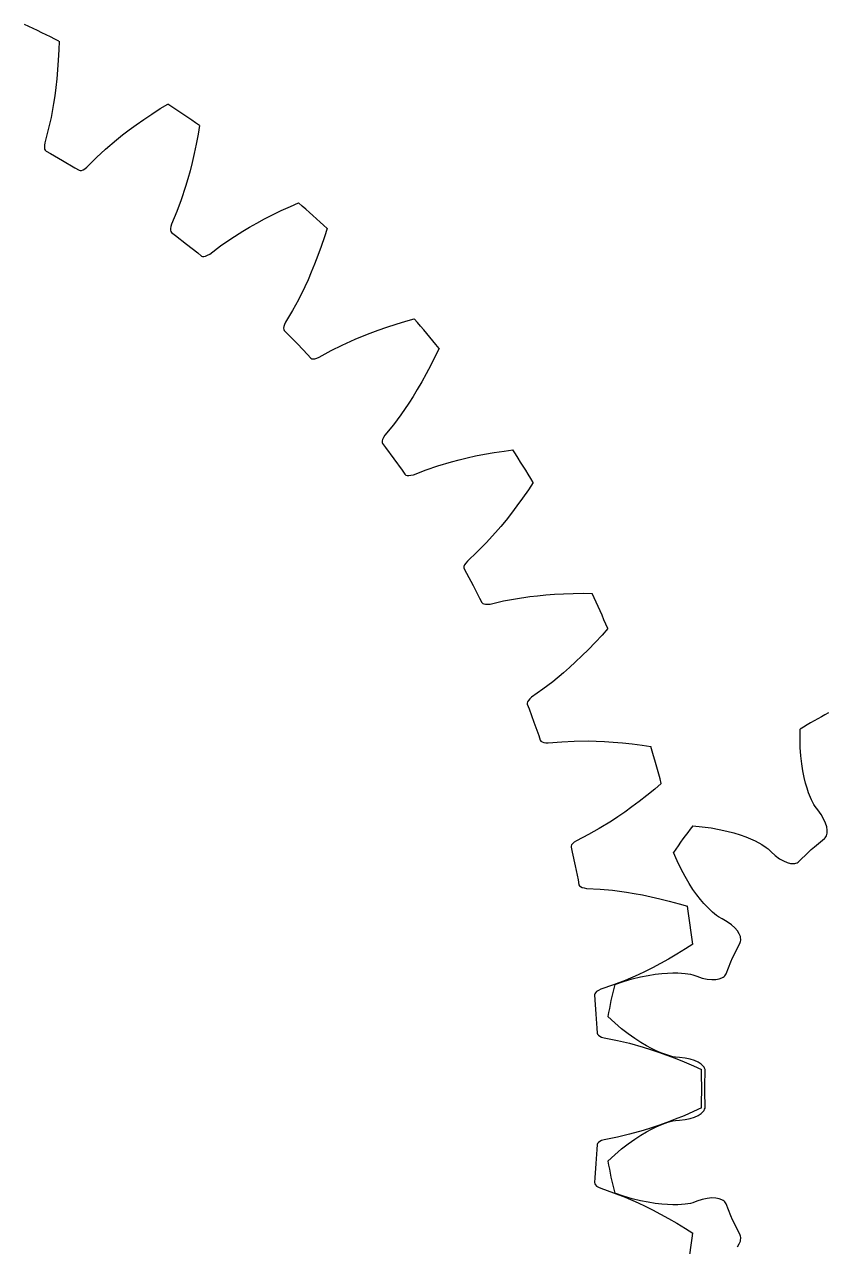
# Model space of a CAD drawing. Extents: x -18.8 to 30.8, y -18.8 to 18.8.
# Drawn here: x 7.96 to 20.83, y -2.52 to 17.03 of the extents above; entities that cross this region are included whole.
import ezdxf

# ---------------------------------------------------------------- set-up
doc = ezdxf.new("R2010")
doc.units = 0

msp = doc.modelspace()

# ---------------------------------------------------------------- linework, layer by layer
at = {"layer": 'layer0'}
for p, q in [((20.374, 5.604), (20.375, 5.753)), ((20.378, 5.459), (20.374, 5.604)), ((20.388, 5.325), (20.378, 5.459)), ((20.402, 5.2), (20.388, 5.325)), ((20.42, 5.087), (20.402, 5.2)), ((20.441, 4.983), (20.42, 5.087)), ((20.463, 4.892), (20.441, 4.983)), ((20.486, 4.81), (20.463, 4.892)), ((20.511, 4.737), (20.486, 4.81)), ((20.556, 4.625), (20.511, 4.737)), ((20.594, 4.55), (20.556, 4.625)), ((20.615, 4.516), (20.594, 4.55)), ((20.657, 4.464), (20.615, 4.516)), ((20.71, 4.39), (20.657, 4.464)), ((20.751, 4.319), (20.71, 4.39)), ((20.781, 4.252), (20.751, 4.319)), ((18.657, 4.206), (18.806, 4.192)), ((18.806, 4.192), (18.949, 4.173)), ((18.949, 4.173), (19.082, 4.149)), ((19.082, 4.149), (19.204, 4.122)), ((19.204, 4.122), (19.315, 4.093)), ((20.8, 4.192), (20.781, 4.252)), ((20.808, 4.137), (20.8, 4.192)), ((20.806, 4.089), (20.808, 4.137)), ((19.315, 4.093), (19.416, 4.061)), ((19.416, 4.061), (19.505, 4.029)), ((19.505, 4.029), (19.583, 3.997)), ((19.583, 3.997), (19.653, 3.965)), ((19.653, 3.965), (19.76, 3.908)), ((20.604, 3.872), (20.763, 4.005)), ((20.763, 4.005), (20.776, 4.018)), ((20.776, 4.018), (20.786, 4.032)), ((20.786, 4.032), (20.795, 4.049)), ((20.795, 4.049), (20.802, 4.068)), ((20.802, 4.068), (20.806, 4.089)), ((18.408, 3.645), (18.349, 3.782)), ((19.76, 3.908), (19.831, 3.863)), ((19.831, 3.863), (19.863, 3.838)), ((19.863, 3.838), (19.909, 3.791)), ((19.909, 3.791), (19.978, 3.731)), ((19.978, 3.731), (20.044, 3.682)), ((20.355, 3.638), (20.505, 3.782)), ((20.505, 3.782), (20.554, 3.827)), ((20.554, 3.827), (20.604, 3.872)), ((18.471, 3.514), (18.408, 3.645)), ((20.044, 3.682), (20.107, 3.646)), ((20.107, 3.646), (20.166, 3.621)), ((20.166, 3.621), (20.219, 3.607)), ((20.219, 3.607), (20.267, 3.604)), ((20.267, 3.604), (20.288, 3.606)), ((20.288, 3.606), (20.308, 3.611)), ((20.308, 3.611), (20.326, 3.618)), ((20.326, 3.618), (20.341, 3.627)), ((20.341, 3.627), (20.355, 3.638)), ((18.534, 3.395), (18.471, 3.514)), ((18.598, 3.287), (18.534, 3.395)), ((18.66, 3.191), (18.598, 3.287)), ((18.721, 3.105), (18.66, 3.191)), ((18.779, 3.03), (18.721, 3.105)), ((18.834, 2.965), (18.779, 3.03)), ((18.886, 2.909), (18.834, 2.965)), ((18.973, 2.825), (18.886, 2.909)), ((19.038, 2.772), (18.973, 2.825)), ((19.071, 2.749), (19.038, 2.772)), ((19.13, 2.719), (19.071, 2.749)), ((19.209, 2.672), (19.13, 2.719)), ((19.275, 2.624), (19.209, 2.672)), ((19.33, 2.575), (19.275, 2.624)), ((19.371, 2.527), (19.33, 2.575)), ((19.401, 2.481), (19.371, 2.527)), ((19.419, 2.437), (19.401, 2.481)), ((19.413, 2.342), (19.42, 2.359)), ((19.423, 2.416), (19.419, 2.437)), ((19.42, 2.359), (19.424, 2.377)), ((19.425, 2.396), (19.423, 2.416)), ((19.424, 2.377), (19.425, 2.396)), ((19.295, 2.095), (19.323, 2.156)), ((19.323, 2.156), (19.413, 2.342)), ((19.19, 1.841), (19.268, 2.034)), ((19.268, 2.034), (19.295, 2.095)), ((17.689, 1.758), (17.82, 1.79)), ((17.82, 1.79), (17.942, 1.815)), ((17.942, 1.815), (18.055, 1.833)), ((18.055, 1.833), (18.161, 1.845)), ((18.161, 1.845), (18.254, 1.852)), ((18.254, 1.852), (18.339, 1.855)), ((18.339, 1.855), (18.416, 1.854)), ((18.416, 1.854), (18.537, 1.846)), ((18.537, 1.846), (18.62, 1.833)), ((18.62, 1.833), (18.659, 1.824)), ((18.659, 1.824), (18.721, 1.8)), ((18.721, 1.8), (18.808, 1.772)), ((18.808, 1.772), (18.889, 1.755)), ((19.079, 1.758), (19.124, 1.774)), ((19.124, 1.774), (19.143, 1.785)), ((19.143, 1.785), (19.159, 1.797)), ((19.159, 1.797), (19.172, 1.81)), ((19.172, 1.81), (19.182, 1.825)), ((19.182, 1.825), (19.19, 1.841)), ((17.408, 1.669), (17.549, 1.717)), ((17.549, 1.717), (17.689, 1.758)), ((18.889, 1.755), (18.961, 1.747)), ((18.961, 1.747), (19.025, 1.749)), ((19.025, 1.749), (19.079, 1.758)), ((17.409, 1.055), (17.299, 1.156)), ((17.519, 0.961), (17.409, 1.055)), ((17.626, 0.878), (17.519, 0.961)), ((17.728, 0.806), (17.626, 0.878)), ((17.824, 0.743), (17.728, 0.806)), ((17.915, 0.689), (17.824, 0.743)), ((17.998, 0.645), (17.915, 0.689)), ((18.074, 0.608), (17.998, 0.645)), ((18.145, 0.577), (18.074, 0.608)), ((18.258, 0.536), (18.145, 0.577)), ((18.339, 0.514), (18.258, 0.536)), ((18.379, 0.506), (18.339, 0.514)), ((18.445, 0.503), (18.379, 0.506)), ((18.536, 0.492), (18.445, 0.503)), ((18.617, 0.476), (18.536, 0.492)), ((18.686, 0.453), (18.617, 0.476)), ((18.744, 0.426), (18.686, 0.453)), ((18.79, 0.396), (18.744, 0.426)), ((18.824, 0.363), (18.79, 0.396)), ((18.837, 0.345), (18.824, 0.363)), ((18.846, 0.328), (18.837, 0.345)), ((18.853, 0.31), (18.846, 0.328)), ((18.85, 0.067), (18.857, 0.274)), ((18.857, 0.292), (18.853, 0.31)), ((18.857, 0.274), (18.857, 0.292)), ((18.85, 0), (18.85, 0.067)), ((18.85, -0.067), (18.85, 0)), ((18.857, -0.274), (18.85, -0.067)), ((18.79, -0.396), (18.824, -0.363)), ((18.824, -0.363), (18.837, -0.345)), ((18.837, -0.345), (18.846, -0.328)), ((18.846, -0.328), (18.853, -0.31)), ((18.853, -0.31), (18.857, -0.292)), ((18.857, -0.292), (18.857, -0.274)), ((18.074, -0.608), (18.145, -0.577)), ((18.145, -0.577), (18.258, -0.536)), ((18.258, -0.536), (18.339, -0.514)), ((18.339, -0.514), (18.379, -0.506)), ((18.379, -0.506), (18.445, -0.503)), ((18.445, -0.503), (18.536, -0.492)), ((18.536, -0.492), (18.617, -0.476)), ((18.617, -0.476), (18.686, -0.453)), ((18.686, -0.453), (18.744, -0.426)), ((18.744, -0.426), (18.79, -0.396)), ((17.728, -0.806), (17.824, -0.743)), ((17.824, -0.743), (17.915, -0.689)), ((17.915, -0.689), (17.998, -0.645)), ((17.998, -0.645), (18.074, -0.608)), ((17.409, -1.055), (17.519, -0.961)), ((17.519, -0.961), (17.626, -0.878)), ((17.626, -0.878), (17.728, -0.806)), ((17.299, -1.156), (17.409, -1.055)), ((17.549, -1.717), (17.408, -1.669)), ((17.689, -1.758), (17.549, -1.717)), ((17.82, -1.79), (17.689, -1.758)), ((18.889, -1.755), (18.808, -1.772)), ((18.961, -1.747), (18.889, -1.755)), ((19.025, -1.749), (18.961, -1.747)), ((19.079, -1.758), (19.025, -1.749)), ((19.124, -1.774), (19.079, -1.758)), ((17.942, -1.815), (17.82, -1.79)), ((18.055, -1.833), (17.942, -1.815)), ((18.161, -1.845), (18.055, -1.833)), ((18.254, -1.852), (18.161, -1.845)), ((18.339, -1.855), (18.254, -1.852)), ((18.416, -1.854), (18.339, -1.855)), ((18.537, -1.846), (18.416, -1.854)), ((18.62, -1.833), (18.537, -1.846)), ((18.659, -1.824), (18.62, -1.833)), ((18.721, -1.8), (18.659, -1.824)), ((18.808, -1.772), (18.721, -1.8)), ((19.143, -1.785), (19.124, -1.774)), ((19.159, -1.797), (19.143, -1.785)), ((19.172, -1.81), (19.159, -1.797)), ((19.182, -1.825), (19.172, -1.81)), ((19.19, -1.841), (19.182, -1.825)), ((19.268, -2.034), (19.19, -1.841)), ((19.295, -2.095), (19.268, -2.034)), ((19.323, -2.156), (19.295, -2.095)), ((19.413, -2.342), (19.323, -2.156)), ((19.42, -2.359), (19.413, -2.342)), ((19.371, -2.527), (19.401, -2.481)), ((19.401, -2.481), (19.419, -2.437)), ((19.419, -2.437), (19.423, -2.416)), ((19.424, -2.377), (19.42, -2.359)), ((19.423, -2.416), (19.425, -2.396)), ((19.425, -2.396), (19.424, -2.377))]:
    msp.add_line(p, q, dxfattribs=at)
for start, end in [(117.7885, 122.2115), (141.7885, 146.2115), (165.7885, 170.2115), (189.7885, 194.2115)]:
    msp.add_arc((24, 0), 6.8, start, end, dxfattribs=at)
at = {"layer": 'layer1'}
for p, q in [((8.517, 16.76), (8.513, 16.621)), ((8.505, 16.459), (8.495, 16.304)), ((8.513, 16.621), (8.505, 16.459)), ((8.495, 16.304), (8.482, 16.158)), ((8.482, 16.158), (8.467, 16.019)), ((8.45, 15.887), (8.431, 15.764)), ((8.467, 16.019), (8.45, 15.887)), ((8.431, 15.764), (8.39, 15.54)), ((10.001, 15.595), (10.137, 15.683)), ((10.137, 15.683), (10.257, 15.756)), ((8.39, 15.54), (8.346, 15.347)), ((9.752, 15.425), (9.872, 15.509)), ((9.872, 15.509), (10.001, 15.595)), ((8.346, 15.347), (8.29, 15.136)), ((9.436, 15.183), (9.534, 15.261)), ((9.534, 15.261), (9.639, 15.342)), ((9.639, 15.342), (9.752, 15.425)), ((10.743, 15.274), (10.713, 15.115)), ((10.766, 15.412), (10.743, 15.274)), ((8.284, 15.096), (8.283, 15.062)), ((8.283, 15.062), (8.287, 15.036)), ((8.29, 15.136), (8.284, 15.096)), ((9.263, 15.036), (9.436, 15.183)), ((10.713, 15.115), (10.681, 14.963)), ((8.287, 15.036), (8.296, 15.016)), ((8.296, 15.016), (8.309, 15.003)), ((8.309, 15.003), (8.379, 14.964)), ((8.379, 14.964), (8.575, 14.852)), ((8.963, 14.747), (9.118, 14.901)), ((9.118, 14.901), (9.263, 15.036)), ((10.681, 14.963), (10.648, 14.821)), ((8.575, 14.852), (8.77, 14.738)), ((8.77, 14.738), (8.838, 14.697)), ((8.838, 14.697), (8.856, 14.692)), ((8.856, 14.692), (8.878, 14.695)), ((8.878, 14.695), (8.903, 14.704)), ((8.903, 14.704), (8.932, 14.722)), ((8.932, 14.722), (8.963, 14.747)), ((10.614, 14.685), (10.579, 14.557)), ((10.648, 14.821), (10.614, 14.685)), ((10.579, 14.557), (10.543, 14.437)), ((10.543, 14.437), (10.471, 14.221)), ((10.471, 14.221), (10.401, 14.036)), ((12.074, 14.052), (12.221, 14.119)), ((12.221, 14.119), (12.349, 14.175)), ((10.401, 14.036), (10.315, 13.835)), ((11.681, 13.851), (11.804, 13.917)), ((11.804, 13.917), (11.934, 13.984)), ((11.934, 13.984), (12.074, 14.052)), ((10.304, 13.796), (10.299, 13.763)), ((10.299, 13.763), (10.299, 13.736)), ((10.299, 13.736), (10.305, 13.715)), ((10.315, 13.835), (10.304, 13.796)), ((10.305, 13.715), (10.316, 13.7)), ((10.316, 13.7), (10.38, 13.652)), ((11.266, 13.6), (11.458, 13.722)), ((11.458, 13.722), (11.565, 13.786)), ((11.565, 13.786), (11.681, 13.851)), ((12.806, 13.764), (12.764, 13.63)), ((10.38, 13.652), (10.559, 13.514)), ((10.559, 13.514), (10.736, 13.374)), ((11.103, 13.487), (11.266, 13.6)), ((12.764, 13.63), (12.713, 13.477)), ((10.736, 13.374), (10.798, 13.324)), ((10.798, 13.324), (10.815, 13.317)), ((10.815, 13.317), (10.836, 13.316)), ((10.836, 13.316), (10.863, 13.322)), ((10.863, 13.322), (10.894, 13.336)), ((10.894, 13.336), (10.928, 13.356)), ((10.928, 13.356), (11.103, 13.487)), ((12.66, 13.331), (12.607, 13.194)), ((12.713, 13.477), (12.66, 13.331)), ((12.607, 13.194), (12.554, 13.064)), ((12.501, 12.943), (12.449, 12.829)), ((12.554, 13.064), (12.501, 12.943)), ((12.449, 12.829), (12.348, 12.626)), ((12.348, 12.626), (12.253, 12.452)), ((12.253, 12.452), (12.14, 12.265)), ((12.114, 12.196), (12.11, 12.169)), ((12.11, 12.169), (12.113, 12.147)), ((12.113, 12.147), (12.122, 12.131)), ((12.124, 12.228), (12.114, 12.196)), ((12.122, 12.131), (12.179, 12.075)), ((12.14, 12.265), (12.124, 12.228)), ((13.495, 12.091), (13.626, 12.139)), ((13.626, 12.139), (13.764, 12.187)), ((13.764, 12.187), (13.912, 12.234)), ((13.912, 12.234), (14.067, 12.281)), ((14.067, 12.281), (14.202, 12.318)), ((12.179, 12.075), (12.337, 11.913)), ((13.049, 11.9), (13.256, 11.994)), ((13.256, 11.994), (13.371, 12.042)), ((13.371, 12.042), (13.495, 12.091)), ((12.337, 11.913), (12.493, 11.75)), ((12.493, 11.75), (12.547, 11.692)), ((12.681, 11.705), (12.872, 11.811)), ((12.872, 11.811), (13.049, 11.9)), ((14.597, 11.847), (14.537, 11.721)), ((12.547, 11.692), (12.563, 11.682)), ((12.563, 11.682), (12.584, 11.678)), ((12.584, 11.678), (12.611, 11.681)), ((12.611, 11.681), (12.644, 11.69)), ((12.644, 11.69), (12.681, 11.705)), ((14.464, 11.576), (14.392, 11.439)), ((14.537, 11.721), (14.464, 11.576)), ((14.392, 11.439), (14.321, 11.311)), ((14.25, 11.19), (14.181, 11.077)), ((14.321, 11.311), (14.25, 11.19)), ((14.114, 10.972), (13.985, 10.784)), ((14.181, 11.077), (14.114, 10.972)), ((13.985, 10.784), (13.867, 10.626)), ((13.867, 10.626), (13.729, 10.456)), ((13.693, 10.391), (13.686, 10.365)), ((13.686, 10.365), (13.686, 10.343)), ((13.708, 10.422), (13.693, 10.391)), ((13.729, 10.456), (13.708, 10.422)), ((13.686, 10.343), (13.693, 10.326)), ((13.693, 10.326), (13.741, 10.263)), ((13.741, 10.263), (13.875, 10.081)), ((15.326, 10.153), (15.479, 10.179)), ((15.479, 10.179), (15.64, 10.204)), ((15.64, 10.204), (15.778, 10.222)), ((13.875, 10.081), (14.006, 9.897)), ((14.578, 9.968), (14.796, 10.032)), ((14.796, 10.032), (14.917, 10.064)), ((14.917, 10.064), (15.046, 10.095)), ((15.046, 10.095), (15.183, 10.125)), ((15.183, 10.125), (15.326, 10.153)), ((14.006, 9.897), (14.052, 9.832)), ((14.052, 9.832), (14.066, 9.82)), ((14.066, 9.82), (14.087, 9.813)), ((14.087, 9.813), (14.114, 9.812)), ((14.114, 9.812), (14.147, 9.816)), ((14.147, 9.816), (14.187, 9.826)), ((14.187, 9.826), (14.391, 9.904)), ((14.391, 9.904), (14.578, 9.968)), ((16.027, 9.584), (15.935, 9.451)), ((16.104, 9.7), (16.027, 9.584)), ((15.935, 9.451), (15.844, 9.325)), ((15.756, 9.208), (15.669, 9.098)), ((15.844, 9.325), (15.756, 9.208)), ((15.585, 8.995), (15.503, 8.901)), ((15.669, 9.098), (15.585, 8.995)), ((15.503, 8.901), (15.35, 8.733)), ((15.35, 8.733), (15.21, 8.593)), ((15.025, 8.412), (15.006, 8.384)), ((15.051, 8.443), (15.025, 8.412)), ((15.21, 8.593), (15.051, 8.443)), ((14.996, 8.359), (14.992, 8.338)), ((14.992, 8.338), (14.997, 8.32)), ((15.006, 8.384), (14.996, 8.359)), ((14.997, 8.32), (15.035, 8.25)), ((15.035, 8.25), (15.143, 8.051)), ((15.143, 8.051), (15.247, 7.851)), ((15.247, 7.851), (15.284, 7.78)), ((15.629, 7.805), (15.823, 7.842)), ((15.823, 7.842), (16.048, 7.876)), ((16.048, 7.876), (16.172, 7.89)), ((16.172, 7.89), (16.305, 7.903)), ((16.305, 7.903), (16.444, 7.913)), ((16.444, 7.913), (16.59, 7.921)), ((16.59, 7.921), (16.745, 7.926)), ((16.745, 7.926), (16.907, 7.928)), ((16.907, 7.928), (17.047, 7.927)), ((15.284, 7.78), (15.296, 7.767)), ((15.296, 7.767), (15.316, 7.757)), ((15.316, 7.757), (15.342, 7.752)), ((15.342, 7.752), (15.376, 7.752)), ((15.376, 7.752), (15.416, 7.756)), ((15.416, 7.756), (15.629, 7.805)), ((17.205, 7.26), (17.095, 7.141)), ((17.297, 7.365), (17.205, 7.26)), ((17.095, 7.141), (16.987, 7.029)), ((16.884, 6.926), (16.783, 6.829)), ((16.987, 7.029), (16.884, 6.926)), ((16.591, 6.656), (16.416, 6.512)), ((16.685, 6.739), (16.591, 6.656)), ((16.783, 6.829), (16.685, 6.739)), ((16.416, 6.512), (16.258, 6.392)), ((16.079, 6.266), (16.049, 6.24)), ((16.258, 6.392), (16.079, 6.266)), ((16.013, 6.191), (16.007, 6.17)), ((16.007, 6.17), (16.009, 6.152)), ((16.009, 6.152), (16.037, 6.078)), ((16.027, 6.214), (16.013, 6.191)), ((16.049, 6.24), (16.027, 6.214)), ((16.037, 6.078), (16.116, 5.866)), ((16.116, 5.866), (16.192, 5.653)), ((16.192, 5.653), (16.218, 5.578)), ((16.218, 5.578), (16.228, 5.562)), ((16.228, 5.562), (16.246, 5.55)), ((16.246, 5.55), (16.272, 5.542)), ((16.272, 5.542), (16.305, 5.536)), ((16.305, 5.536), (16.345, 5.535)), ((16.345, 5.535), (16.563, 5.554)), ((16.563, 5.554), (16.761, 5.564)), ((16.761, 5.564), (16.988, 5.565)), ((16.988, 5.565), (17.113, 5.563)), ((17.113, 5.563), (17.246, 5.557)), ((17.246, 5.557), (17.386, 5.547)), ((17.386, 5.547), (17.531, 5.535)), ((17.531, 5.535), (17.686, 5.518)), ((17.686, 5.518), (17.846, 5.497)), ((17.846, 5.497), (17.985, 5.477)), ((18.048, 4.795), (17.922, 4.692)), ((18.154, 4.886), (18.048, 4.795)), ((17.684, 4.509), (17.57, 4.427)), ((17.8, 4.596), (17.684, 4.509)), ((17.922, 4.692), (17.8, 4.596)), ((17.46, 4.351), (17.356, 4.283)), ((17.57, 4.427), (17.46, 4.351)), ((17.162, 4.164), (16.99, 4.067)), ((17.356, 4.283), (17.162, 4.164)), ((16.736, 3.923), (16.719, 3.902)), ((16.761, 3.945), (16.736, 3.923)), ((16.795, 3.968), (16.761, 3.945)), ((16.99, 4.067), (16.795, 3.968)), ((16.71, 3.882), (16.709, 3.864)), ((16.709, 3.864), (16.727, 3.786)), ((16.719, 3.902), (16.71, 3.882)), ((16.727, 3.786), (16.775, 3.566)), ((16.775, 3.566), (16.821, 3.344)), ((16.821, 3.344), (16.836, 3.266)), ((16.836, 3.266), (16.844, 3.25)), ((16.844, 3.25), (16.861, 3.235)), ((16.861, 3.235), (16.885, 3.223)), ((16.885, 3.223), (16.917, 3.213)), ((16.917, 3.213), (16.957, 3.207)), ((16.957, 3.207), (17.175, 3.195)), ((17.175, 3.195), (17.372, 3.177)), ((17.372, 3.177), (17.598, 3.147)), ((17.598, 3.147), (17.721, 3.127)), ((17.721, 3.127), (17.851, 3.102)), ((17.851, 3.102), (17.989, 3.074)), ((17.989, 3.074), (18.131, 3.041)), ((18.131, 3.041), (18.281, 3.003)), ((18.281, 3.003), (18.438, 2.96)), ((18.438, 2.96), (18.572, 2.921)), ((18.401, 2.152), (18.267, 2.074)), ((18.539, 2.237), (18.401, 2.152)), ((18.657, 2.312), (18.539, 2.237)), ((18.139, 2.004), (18.015, 1.938)), ((18.267, 2.074), (18.139, 2.004)), ((17.783, 1.825), (17.575, 1.734)), ((17.896, 1.879), (17.783, 1.825)), ((18.015, 1.938), (17.896, 1.879)), ((17.147, 1.574), (17.119, 1.556)), ((17.184, 1.592), (17.147, 1.574)), ((17.39, 1.663), (17.184, 1.592)), ((17.575, 1.734), (17.39, 1.663)), ((17.088, 1.519), (17.084, 1.501)), ((17.084, 1.501), (17.091, 1.422)), ((17.099, 1.538), (17.088, 1.519)), ((17.091, 1.422), (17.108, 1.196)), ((17.119, 1.556), (17.099, 1.538)), ((17.108, 1.196), (17.123, 0.971)), ((17.123, 0.971), (17.127, 0.891)), ((17.127, 0.891), (17.133, 0.874)), ((17.133, 0.874), (17.147, 0.857)), ((17.147, 0.857), (17.169, 0.842)), ((17.169, 0.842), (17.199, 0.828)), ((17.199, 0.828), (17.238, 0.815)), ((17.238, 0.815), (17.453, 0.773)), ((17.453, 0.773), (17.645, 0.728)), ((17.645, 0.728), (17.864, 0.667)), ((17.864, 0.667), (17.983, 0.63)), ((17.983, 0.63), (18.109, 0.588)), ((18.109, 0.588), (18.241, 0.54)), ((18.241, 0.54), (18.378, 0.488)), ((18.378, 0.488), (18.521, 0.43)), ((18.521, 0.43), (18.67, 0.365)), ((18.67, 0.365), (18.797, 0.307)), ((18.67, -0.365), (18.521, -0.43)), ((18.797, -0.307), (18.67, -0.365)), ((18.241, -0.54), (18.109, -0.588)), ((18.378, -0.488), (18.241, -0.54)), ((18.521, -0.43), (18.378, -0.488)), ((17.453, -0.773), (17.238, -0.815)), ((17.645, -0.728), (17.453, -0.773)), ((17.864, -0.667), (17.645, -0.728)), ((17.983, -0.63), (17.864, -0.667)), ((18.109, -0.588), (17.983, -0.63)), ((17.123, -0.971), (17.108, -1.196)), ((17.127, -0.891), (17.123, -0.971)), ((17.133, -0.874), (17.127, -0.891)), ((17.147, -0.857), (17.133, -0.874)), ((17.169, -0.842), (17.147, -0.857)), ((17.199, -0.828), (17.169, -0.842)), ((17.238, -0.815), (17.199, -0.828)), ((17.108, -1.196), (17.091, -1.422)), ((17.091, -1.422), (17.084, -1.501)), ((17.084, -1.501), (17.088, -1.519)), ((17.088, -1.519), (17.099, -1.538)), ((17.099, -1.538), (17.119, -1.556)), ((17.119, -1.556), (17.147, -1.574)), ((17.147, -1.574), (17.184, -1.592)), ((17.184, -1.592), (17.39, -1.663)), ((17.39, -1.663), (17.575, -1.734)), ((17.575, -1.734), (17.783, -1.825)), ((17.783, -1.825), (17.896, -1.879)), ((17.896, -1.879), (18.015, -1.938)), ((18.015, -1.938), (18.139, -2.004)), ((18.139, -2.004), (18.267, -2.074)), ((18.267, -2.074), (18.401, -2.152)), ((18.401, -2.152), (18.539, -2.237)), ((18.539, -2.237), (18.657, -2.312))]:
    msp.add_line(p, q, dxfattribs=at)
for start, end in [(63.0629, 64.9371), (55.0629, 56.9371), (47.0629, 48.9371), (39.0629, 40.9371), (31.0629, 32.9371), (23.0629, 24.9371), (15.0629, 16.9371), (7.0629, 8.9371), (359.0629, 360.9371), (351.0629, 352.9371)]:
    msp.add_arc((0, 0), 18.8, start, end, dxfattribs=at)
at = {"layer": 'layer2'}
for p, q in [((20.374, 5.604), (20.375, 5.753)), ((20.378, 5.459), (20.374, 5.604)), ((20.388, 5.325), (20.378, 5.459)), ((20.402, 5.2), (20.388, 5.325)), ((20.42, 5.087), (20.402, 5.2)), ((20.441, 4.983), (20.42, 5.087)), ((20.463, 4.892), (20.441, 4.983)), ((20.486, 4.81), (20.463, 4.892)), ((20.511, 4.737), (20.486, 4.81)), ((20.556, 4.625), (20.511, 4.737)), ((20.594, 4.55), (20.556, 4.625)), ((20.615, 4.516), (20.594, 4.55)), ((20.657, 4.464), (20.615, 4.516)), ((20.71, 4.39), (20.657, 4.464)), ((20.751, 4.319), (20.71, 4.39)), ((20.781, 4.252), (20.751, 4.319)), ((18.657, 4.206), (18.806, 4.192)), ((18.806, 4.192), (18.949, 4.173)), ((18.949, 4.173), (19.082, 4.149)), ((19.082, 4.149), (19.204, 4.122)), ((19.204, 4.122), (19.315, 4.093)), ((20.8, 4.192), (20.781, 4.252)), ((20.808, 4.137), (20.8, 4.192)), ((20.806, 4.089), (20.808, 4.137)), ((19.315, 4.093), (19.416, 4.061)), ((19.416, 4.061), (19.505, 4.029)), ((19.505, 4.029), (19.583, 3.997)), ((19.583, 3.997), (19.653, 3.965)), ((19.653, 3.965), (19.76, 3.908)), ((20.604, 3.872), (20.763, 4.005)), ((20.763, 4.005), (20.776, 4.018)), ((20.776, 4.018), (20.786, 4.032)), ((20.786, 4.032), (20.795, 4.049)), ((20.795, 4.049), (20.802, 4.068)), ((20.802, 4.068), (20.806, 4.089)), ((18.408, 3.645), (18.349, 3.782)), ((19.76, 3.908), (19.831, 3.863)), ((19.831, 3.863), (19.863, 3.838)), ((19.863, 3.838), (19.909, 3.791)), ((19.909, 3.791), (19.978, 3.731)), ((19.978, 3.731), (20.044, 3.682)), ((20.355, 3.638), (20.505, 3.782)), ((20.505, 3.782), (20.554, 3.827)), ((20.554, 3.827), (20.604, 3.872)), ((18.471, 3.514), (18.408, 3.645)), ((20.044, 3.682), (20.107, 3.646)), ((20.107, 3.646), (20.166, 3.621)), ((20.166, 3.621), (20.219, 3.607)), ((20.219, 3.607), (20.267, 3.604)), ((20.267, 3.604), (20.288, 3.606)), ((20.288, 3.606), (20.308, 3.611)), ((20.308, 3.611), (20.326, 3.618)), ((20.326, 3.618), (20.341, 3.627)), ((20.341, 3.627), (20.355, 3.638)), ((18.534, 3.395), (18.471, 3.514)), ((18.598, 3.287), (18.534, 3.395)), ((18.66, 3.191), (18.598, 3.287)), ((18.721, 3.105), (18.66, 3.191)), ((18.779, 3.03), (18.721, 3.105)), ((18.834, 2.965), (18.779, 3.03)), ((18.886, 2.909), (18.834, 2.965)), ((18.973, 2.825), (18.886, 2.909)), ((19.038, 2.772), (18.973, 2.825)), ((19.071, 2.749), (19.038, 2.772)), ((19.13, 2.719), (19.071, 2.749)), ((19.209, 2.672), (19.13, 2.719)), ((19.275, 2.624), (19.209, 2.672)), ((19.33, 2.575), (19.275, 2.624)), ((19.371, 2.527), (19.33, 2.575)), ((19.401, 2.481), (19.371, 2.527)), ((19.419, 2.437), (19.401, 2.481)), ((19.413, 2.342), (19.42, 2.359)), ((19.423, 2.416), (19.419, 2.437)), ((19.42, 2.359), (19.424, 2.377)), ((19.425, 2.396), (19.423, 2.416)), ((19.424, 2.377), (19.425, 2.396)), ((19.295, 2.095), (19.323, 2.156)), ((19.323, 2.156), (19.413, 2.342)), ((19.19, 1.841), (19.268, 2.034)), ((19.268, 2.034), (19.295, 2.095)), ((17.689, 1.758), (17.82, 1.79)), ((17.82, 1.79), (17.942, 1.815)), ((17.942, 1.815), (18.055, 1.833)), ((18.055, 1.833), (18.161, 1.845)), ((18.161, 1.845), (18.254, 1.852)), ((18.254, 1.852), (18.339, 1.855)), ((18.339, 1.855), (18.416, 1.854)), ((18.416, 1.854), (18.537, 1.846)), ((18.537, 1.846), (18.62, 1.833)), ((18.62, 1.833), (18.659, 1.824)), ((18.659, 1.824), (18.721, 1.8)), ((18.721, 1.8), (18.808, 1.772)), ((18.808, 1.772), (18.889, 1.755)), ((19.079, 1.758), (19.124, 1.774)), ((19.124, 1.774), (19.143, 1.785)), ((19.143, 1.785), (19.159, 1.797)), ((19.159, 1.797), (19.172, 1.81)), ((19.172, 1.81), (19.182, 1.825)), ((19.182, 1.825), (19.19, 1.841)), ((17.408, 1.669), (17.549, 1.717)), ((17.549, 1.717), (17.689, 1.758)), ((18.889, 1.755), (18.961, 1.747)), ((18.961, 1.747), (19.025, 1.749)), ((19.025, 1.749), (19.079, 1.758)), ((17.409, 1.055), (17.299, 1.156)), ((17.519, 0.961), (17.409, 1.055)), ((17.626, 0.878), (17.519, 0.961)), ((17.728, 0.806), (17.626, 0.878)), ((17.824, 0.743), (17.728, 0.806)), ((17.915, 0.689), (17.824, 0.743)), ((17.998, 0.645), (17.915, 0.689)), ((18.074, 0.608), (17.998, 0.645)), ((18.145, 0.577), (18.074, 0.608)), ((18.258, 0.536), (18.145, 0.577)), ((18.339, 0.514), (18.258, 0.536)), ((18.379, 0.506), (18.339, 0.514)), ((18.445, 0.503), (18.379, 0.506)), ((18.536, 0.492), (18.445, 0.503)), ((18.617, 0.476), (18.536, 0.492)), ((18.686, 0.453), (18.617, 0.476)), ((18.744, 0.426), (18.686, 0.453)), ((18.79, 0.396), (18.744, 0.426)), ((18.824, 0.363), (18.79, 0.396)), ((18.837, 0.345), (18.824, 0.363)), ((18.846, 0.328), (18.837, 0.345)), ((18.853, 0.31), (18.846, 0.328)), ((18.85, 0.067), (18.857, 0.274)), ((18.857, 0.292), (18.853, 0.31)), ((18.857, 0.274), (18.857, 0.292)), ((18.85, 0), (18.85, 0.067)), ((18.85, -0.067), (18.85, 0)), ((18.857, -0.274), (18.85, -0.067)), ((18.79, -0.396), (18.824, -0.363)), ((18.824, -0.363), (18.837, -0.345)), ((18.837, -0.345), (18.846, -0.328)), ((18.846, -0.328), (18.853, -0.31)), ((18.853, -0.31), (18.857, -0.292)), ((18.857, -0.292), (18.857, -0.274)), ((18.074, -0.608), (18.145, -0.577)), ((18.145, -0.577), (18.258, -0.536)), ((18.258, -0.536), (18.339, -0.514)), ((18.339, -0.514), (18.379, -0.506)), ((18.379, -0.506), (18.445, -0.503)), ((18.445, -0.503), (18.536, -0.492)), ((18.536, -0.492), (18.617, -0.476)), ((18.617, -0.476), (18.686, -0.453)), ((18.686, -0.453), (18.744, -0.426)), ((18.744, -0.426), (18.79, -0.396)), ((17.728, -0.806), (17.824, -0.743)), ((17.824, -0.743), (17.915, -0.689)), ((17.915, -0.689), (17.998, -0.645)), ((17.998, -0.645), (18.074, -0.608)), ((17.409, -1.055), (17.519, -0.961)), ((17.519, -0.961), (17.626, -0.878)), ((17.626, -0.878), (17.728, -0.806)), ((17.299, -1.156), (17.409, -1.055)), ((17.549, -1.717), (17.408, -1.669)), ((17.689, -1.758), (17.549, -1.717)), ((17.82, -1.79), (17.689, -1.758)), ((18.889, -1.755), (18.808, -1.772)), ((18.961, -1.747), (18.889, -1.755)), ((19.025, -1.749), (18.961, -1.747)), ((19.079, -1.758), (19.025, -1.749)), ((19.124, -1.774), (19.079, -1.758)), ((17.942, -1.815), (17.82, -1.79)), ((18.055, -1.833), (17.942, -1.815)), ((18.161, -1.845), (18.055, -1.833)), ((18.254, -1.852), (18.161, -1.845)), ((18.339, -1.855), (18.254, -1.852)), ((18.416, -1.854), (18.339, -1.855)), ((18.537, -1.846), (18.416, -1.854)), ((18.62, -1.833), (18.537, -1.846)), ((18.659, -1.824), (18.62, -1.833)), ((18.721, -1.8), (18.659, -1.824)), ((18.808, -1.772), (18.721, -1.8)), ((19.143, -1.785), (19.124, -1.774)), ((19.159, -1.797), (19.143, -1.785)), ((19.172, -1.81), (19.159, -1.797)), ((19.182, -1.825), (19.172, -1.81)), ((19.19, -1.841), (19.182, -1.825)), ((19.268, -2.034), (19.19, -1.841)), ((19.295, -2.095), (19.268, -2.034)), ((19.323, -2.156), (19.295, -2.095)), ((19.413, -2.342), (19.323, -2.156)), ((19.42, -2.359), (19.413, -2.342)), ((19.371, -2.527), (19.401, -2.481)), ((19.401, -2.481), (19.419, -2.437)), ((19.419, -2.437), (19.423, -2.416)), ((19.424, -2.377), (19.42, -2.359)), ((19.423, -2.416), (19.425, -2.396)), ((19.425, -2.396), (19.424, -2.377))]:
    msp.add_line(p, q, dxfattribs=at)
for start, end in [(117.7885, 122.2115), (141.7885, 146.2115), (165.7885, 170.2115), (189.7885, 194.2115)]:
    msp.add_arc((24, 0), 6.8, start, end, dxfattribs=at)
at = {"layer": 'layer3'}
for p, q in [((8.517, 16.76), (8.513, 16.621)), ((8.505, 16.459), (8.495, 16.304)), ((8.513, 16.621), (8.505, 16.459)), ((8.495, 16.304), (8.482, 16.158)), ((8.482, 16.158), (8.467, 16.019)), ((8.45, 15.887), (8.431, 15.764)), ((8.467, 16.019), (8.45, 15.887)), ((8.431, 15.764), (8.39, 15.54)), ((10.001, 15.595), (10.137, 15.683)), ((10.137, 15.683), (10.257, 15.756)), ((8.39, 15.54), (8.346, 15.347)), ((9.752, 15.425), (9.872, 15.509)), ((9.872, 15.509), (10.001, 15.595)), ((8.346, 15.347), (8.29, 15.136)), ((9.436, 15.183), (9.534, 15.261)), ((9.534, 15.261), (9.639, 15.342)), ((9.639, 15.342), (9.752, 15.425)), ((10.743, 15.274), (10.713, 15.115)), ((10.766, 15.412), (10.743, 15.274)), ((8.284, 15.096), (8.283, 15.062)), ((8.283, 15.062), (8.287, 15.036)), ((8.29, 15.136), (8.284, 15.096)), ((9.263, 15.036), (9.436, 15.183)), ((10.713, 15.115), (10.681, 14.963)), ((8.287, 15.036), (8.296, 15.016)), ((8.296, 15.016), (8.309, 15.003)), ((8.309, 15.003), (8.379, 14.964)), ((8.379, 14.964), (8.575, 14.852)), ((8.963, 14.747), (9.118, 14.901)), ((9.118, 14.901), (9.263, 15.036)), ((10.681, 14.963), (10.648, 14.821)), ((8.575, 14.852), (8.77, 14.738)), ((8.77, 14.738), (8.838, 14.697)), ((8.838, 14.697), (8.856, 14.692)), ((8.856, 14.692), (8.878, 14.695)), ((8.878, 14.695), (8.903, 14.704)), ((8.903, 14.704), (8.932, 14.722)), ((8.932, 14.722), (8.963, 14.747)), ((10.614, 14.685), (10.579, 14.557)), ((10.648, 14.821), (10.614, 14.685)), ((10.579, 14.557), (10.543, 14.437)), ((10.543, 14.437), (10.471, 14.221)), ((10.471, 14.221), (10.401, 14.036)), ((12.074, 14.052), (12.221, 14.119)), ((12.221, 14.119), (12.349, 14.175)), ((10.401, 14.036), (10.315, 13.835)), ((11.681, 13.851), (11.804, 13.917)), ((11.804, 13.917), (11.934, 13.984)), ((11.934, 13.984), (12.074, 14.052)), ((10.304, 13.796), (10.299, 13.763)), ((10.299, 13.763), (10.299, 13.736)), ((10.299, 13.736), (10.305, 13.715)), ((10.315, 13.835), (10.304, 13.796)), ((10.305, 13.715), (10.316, 13.7)), ((10.316, 13.7), (10.38, 13.652)), ((11.266, 13.6), (11.458, 13.722)), ((11.458, 13.722), (11.565, 13.786)), ((11.565, 13.786), (11.681, 13.851)), ((12.806, 13.764), (12.764, 13.63)), ((10.38, 13.652), (10.559, 13.514)), ((10.559, 13.514), (10.736, 13.374)), ((11.103, 13.487), (11.266, 13.6)), ((12.764, 13.63), (12.713, 13.477)), ((10.736, 13.374), (10.798, 13.324)), ((10.798, 13.324), (10.815, 13.317)), ((10.815, 13.317), (10.836, 13.316)), ((10.836, 13.316), (10.863, 13.322)), ((10.863, 13.322), (10.894, 13.336)), ((10.894, 13.336), (10.928, 13.356)), ((10.928, 13.356), (11.103, 13.487)), ((12.66, 13.331), (12.607, 13.194)), ((12.713, 13.477), (12.66, 13.331)), ((12.607, 13.194), (12.554, 13.064)), ((12.501, 12.943), (12.449, 12.829)), ((12.554, 13.064), (12.501, 12.943)), ((12.449, 12.829), (12.348, 12.626)), ((12.348, 12.626), (12.253, 12.452)), ((12.253, 12.452), (12.14, 12.265)), ((12.114, 12.196), (12.11, 12.169)), ((12.11, 12.169), (12.113, 12.147)), ((12.113, 12.147), (12.122, 12.131)), ((12.124, 12.228), (12.114, 12.196)), ((12.122, 12.131), (12.179, 12.075)), ((12.14, 12.265), (12.124, 12.228)), ((13.495, 12.091), (13.626, 12.139)), ((13.626, 12.139), (13.764, 12.187)), ((13.764, 12.187), (13.912, 12.234)), ((13.912, 12.234), (14.067, 12.281)), ((14.067, 12.281), (14.202, 12.318)), ((12.179, 12.075), (12.337, 11.913)), ((13.049, 11.9), (13.256, 11.994)), ((13.256, 11.994), (13.371, 12.042)), ((13.371, 12.042), (13.495, 12.091)), ((12.337, 11.913), (12.493, 11.75)), ((12.493, 11.75), (12.547, 11.692)), ((12.681, 11.705), (12.872, 11.811)), ((12.872, 11.811), (13.049, 11.9)), ((14.597, 11.847), (14.537, 11.721)), ((12.547, 11.692), (12.563, 11.682)), ((12.563, 11.682), (12.584, 11.678)), ((12.584, 11.678), (12.611, 11.681)), ((12.611, 11.681), (12.644, 11.69)), ((12.644, 11.69), (12.681, 11.705)), ((14.464, 11.576), (14.392, 11.439)), ((14.537, 11.721), (14.464, 11.576)), ((14.392, 11.439), (14.321, 11.311)), ((14.25, 11.19), (14.181, 11.077)), ((14.321, 11.311), (14.25, 11.19)), ((14.114, 10.972), (13.985, 10.784)), ((14.181, 11.077), (14.114, 10.972)), ((13.985, 10.784), (13.867, 10.626)), ((13.867, 10.626), (13.729, 10.456)), ((13.693, 10.391), (13.686, 10.365)), ((13.686, 10.365), (13.686, 10.343)), ((13.708, 10.422), (13.693, 10.391)), ((13.729, 10.456), (13.708, 10.422)), ((13.686, 10.343), (13.693, 10.326)), ((13.693, 10.326), (13.741, 10.263)), ((13.741, 10.263), (13.875, 10.081)), ((15.326, 10.153), (15.479, 10.179)), ((15.479, 10.179), (15.64, 10.204)), ((15.64, 10.204), (15.778, 10.222)), ((13.875, 10.081), (14.006, 9.897)), ((14.578, 9.968), (14.796, 10.032)), ((14.796, 10.032), (14.917, 10.064)), ((14.917, 10.064), (15.046, 10.095)), ((15.046, 10.095), (15.183, 10.125)), ((15.183, 10.125), (15.326, 10.153)), ((14.006, 9.897), (14.052, 9.832)), ((14.052, 9.832), (14.066, 9.82)), ((14.066, 9.82), (14.087, 9.813)), ((14.087, 9.813), (14.114, 9.812)), ((14.114, 9.812), (14.147, 9.816)), ((14.147, 9.816), (14.187, 9.826)), ((14.187, 9.826), (14.391, 9.904)), ((14.391, 9.904), (14.578, 9.968)), ((16.027, 9.584), (15.935, 9.451)), ((16.104, 9.7), (16.027, 9.584)), ((15.935, 9.451), (15.844, 9.325)), ((15.756, 9.208), (15.669, 9.098)), ((15.844, 9.325), (15.756, 9.208)), ((15.585, 8.995), (15.503, 8.901)), ((15.669, 9.098), (15.585, 8.995)), ((15.503, 8.901), (15.35, 8.733)), ((15.35, 8.733), (15.21, 8.593)), ((15.025, 8.412), (15.006, 8.384)), ((15.051, 8.443), (15.025, 8.412)), ((15.21, 8.593), (15.051, 8.443)), ((14.996, 8.359), (14.992, 8.338)), ((14.992, 8.338), (14.997, 8.32)), ((15.006, 8.384), (14.996, 8.359)), ((14.997, 8.32), (15.035, 8.25)), ((15.035, 8.25), (15.143, 8.051)), ((15.143, 8.051), (15.247, 7.851)), ((15.247, 7.851), (15.284, 7.78)), ((15.629, 7.805), (15.823, 7.842)), ((15.823, 7.842), (16.048, 7.876)), ((16.048, 7.876), (16.172, 7.89)), ((16.172, 7.89), (16.305, 7.903)), ((16.305, 7.903), (16.444, 7.913)), ((16.444, 7.913), (16.59, 7.921)), ((16.59, 7.921), (16.745, 7.926)), ((16.745, 7.926), (16.907, 7.928)), ((16.907, 7.928), (17.047, 7.927)), ((15.284, 7.78), (15.296, 7.767)), ((15.296, 7.767), (15.316, 7.757)), ((15.316, 7.757), (15.342, 7.752)), ((15.342, 7.752), (15.376, 7.752)), ((15.376, 7.752), (15.416, 7.756)), ((15.416, 7.756), (15.629, 7.805)), ((17.205, 7.26), (17.095, 7.141)), ((17.297, 7.365), (17.205, 7.26)), ((17.095, 7.141), (16.987, 7.029)), ((16.884, 6.926), (16.783, 6.829)), ((16.987, 7.029), (16.884, 6.926)), ((16.591, 6.656), (16.416, 6.512)), ((16.685, 6.739), (16.591, 6.656)), ((16.783, 6.829), (16.685, 6.739)), ((16.416, 6.512), (16.258, 6.392)), ((16.079, 6.266), (16.049, 6.24)), ((16.258, 6.392), (16.079, 6.266)), ((16.013, 6.191), (16.007, 6.17)), ((16.007, 6.17), (16.009, 6.152)), ((16.009, 6.152), (16.037, 6.078)), ((16.027, 6.214), (16.013, 6.191)), ((16.049, 6.24), (16.027, 6.214)), ((16.037, 6.078), (16.116, 5.866)), ((16.116, 5.866), (16.192, 5.653)), ((16.192, 5.653), (16.218, 5.578)), ((16.218, 5.578), (16.228, 5.562)), ((16.228, 5.562), (16.246, 5.55)), ((16.246, 5.55), (16.272, 5.542)), ((16.272, 5.542), (16.305, 5.536)), ((16.305, 5.536), (16.345, 5.535)), ((16.345, 5.535), (16.563, 5.554)), ((16.563, 5.554), (16.761, 5.564)), ((16.761, 5.564), (16.988, 5.565)), ((16.988, 5.565), (17.113, 5.563)), ((17.113, 5.563), (17.246, 5.557)), ((17.246, 5.557), (17.386, 5.547)), ((17.386, 5.547), (17.531, 5.535)), ((17.531, 5.535), (17.686, 5.518)), ((17.686, 5.518), (17.846, 5.497)), ((17.846, 5.497), (17.985, 5.477)), ((18.048, 4.795), (17.922, 4.692)), ((18.154, 4.886), (18.048, 4.795)), ((17.684, 4.509), (17.57, 4.427)), ((17.8, 4.596), (17.684, 4.509)), ((17.922, 4.692), (17.8, 4.596)), ((17.46, 4.351), (17.356, 4.283)), ((17.57, 4.427), (17.46, 4.351)), ((17.162, 4.164), (16.99, 4.067)), ((17.356, 4.283), (17.162, 4.164)), ((16.736, 3.923), (16.719, 3.902)), ((16.761, 3.945), (16.736, 3.923)), ((16.795, 3.968), (16.761, 3.945)), ((16.99, 4.067), (16.795, 3.968)), ((16.71, 3.882), (16.709, 3.864)), ((16.709, 3.864), (16.727, 3.786)), ((16.719, 3.902), (16.71, 3.882)), ((16.727, 3.786), (16.775, 3.566)), ((16.775, 3.566), (16.821, 3.344)), ((16.821, 3.344), (16.836, 3.266)), ((16.836, 3.266), (16.844, 3.25)), ((16.844, 3.25), (16.861, 3.235)), ((16.861, 3.235), (16.885, 3.223)), ((16.885, 3.223), (16.917, 3.213)), ((16.917, 3.213), (16.957, 3.207)), ((16.957, 3.207), (17.175, 3.195)), ((17.175, 3.195), (17.372, 3.177)), ((17.372, 3.177), (17.598, 3.147)), ((17.598, 3.147), (17.721, 3.127)), ((17.721, 3.127), (17.851, 3.102)), ((17.851, 3.102), (17.989, 3.074)), ((17.989, 3.074), (18.131, 3.041)), ((18.131, 3.041), (18.281, 3.003)), ((18.281, 3.003), (18.438, 2.96)), ((18.438, 2.96), (18.572, 2.921)), ((18.401, 2.152), (18.267, 2.074)), ((18.539, 2.237), (18.401, 2.152)), ((18.657, 2.312), (18.539, 2.237)), ((18.139, 2.004), (18.015, 1.938)), ((18.267, 2.074), (18.139, 2.004)), ((17.783, 1.825), (17.575, 1.734)), ((17.896, 1.879), (17.783, 1.825)), ((18.015, 1.938), (17.896, 1.879)), ((17.147, 1.574), (17.119, 1.556)), ((17.184, 1.592), (17.147, 1.574)), ((17.39, 1.663), (17.184, 1.592)), ((17.575, 1.734), (17.39, 1.663)), ((17.088, 1.519), (17.084, 1.501)), ((17.084, 1.501), (17.091, 1.422)), ((17.099, 1.538), (17.088, 1.519)), ((17.091, 1.422), (17.108, 1.196)), ((17.119, 1.556), (17.099, 1.538)), ((17.108, 1.196), (17.123, 0.971)), ((17.123, 0.971), (17.127, 0.891)), ((17.127, 0.891), (17.133, 0.874)), ((17.133, 0.874), (17.147, 0.857)), ((17.147, 0.857), (17.169, 0.842)), ((17.169, 0.842), (17.199, 0.828)), ((17.199, 0.828), (17.238, 0.815)), ((17.238, 0.815), (17.453, 0.773)), ((17.453, 0.773), (17.645, 0.728)), ((17.645, 0.728), (17.864, 0.667)), ((17.864, 0.667), (17.983, 0.63)), ((17.983, 0.63), (18.109, 0.588)), ((18.109, 0.588), (18.241, 0.54)), ((18.241, 0.54), (18.378, 0.488)), ((18.378, 0.488), (18.521, 0.43)), ((18.521, 0.43), (18.67, 0.365)), ((18.67, 0.365), (18.797, 0.307)), ((18.67, -0.365), (18.521, -0.43)), ((18.797, -0.307), (18.67, -0.365)), ((18.241, -0.54), (18.109, -0.588)), ((18.378, -0.488), (18.241, -0.54)), ((18.521, -0.43), (18.378, -0.488)), ((17.453, -0.773), (17.238, -0.815)), ((17.645, -0.728), (17.453, -0.773)), ((17.864, -0.667), (17.645, -0.728)), ((17.983, -0.63), (17.864, -0.667)), ((18.109, -0.588), (17.983, -0.63)), ((17.123, -0.971), (17.108, -1.196)), ((17.127, -0.891), (17.123, -0.971)), ((17.133, -0.874), (17.127, -0.891)), ((17.147, -0.857), (17.133, -0.874)), ((17.169, -0.842), (17.147, -0.857)), ((17.199, -0.828), (17.169, -0.842)), ((17.238, -0.815), (17.199, -0.828)), ((17.108, -1.196), (17.091, -1.422)), ((17.091, -1.422), (17.084, -1.501)), ((17.084, -1.501), (17.088, -1.519)), ((17.088, -1.519), (17.099, -1.538)), ((17.099, -1.538), (17.119, -1.556)), ((17.119, -1.556), (17.147, -1.574)), ((17.147, -1.574), (17.184, -1.592)), ((17.184, -1.592), (17.39, -1.663)), ((17.39, -1.663), (17.575, -1.734)), ((17.575, -1.734), (17.783, -1.825)), ((17.783, -1.825), (17.896, -1.879)), ((17.896, -1.879), (18.015, -1.938)), ((18.015, -1.938), (18.139, -2.004)), ((18.139, -2.004), (18.267, -2.074)), ((18.267, -2.074), (18.401, -2.152)), ((18.401, -2.152), (18.539, -2.237)), ((18.539, -2.237), (18.657, -2.312))]:
    msp.add_line(p, q, dxfattribs=at)
for start, end in [(63.0629, 64.9371), (55.0629, 56.9371), (47.0629, 48.9371), (39.0629, 40.9371), (31.0629, 32.9371), (23.0629, 24.9371), (15.0629, 16.9371), (7.0629, 8.9371), (359.0629, 360.9371), (351.0629, 352.9371)]:
    msp.add_arc((0, 0), 18.8, start, end, dxfattribs=at)

doc.saveas('drawing.dxf')
